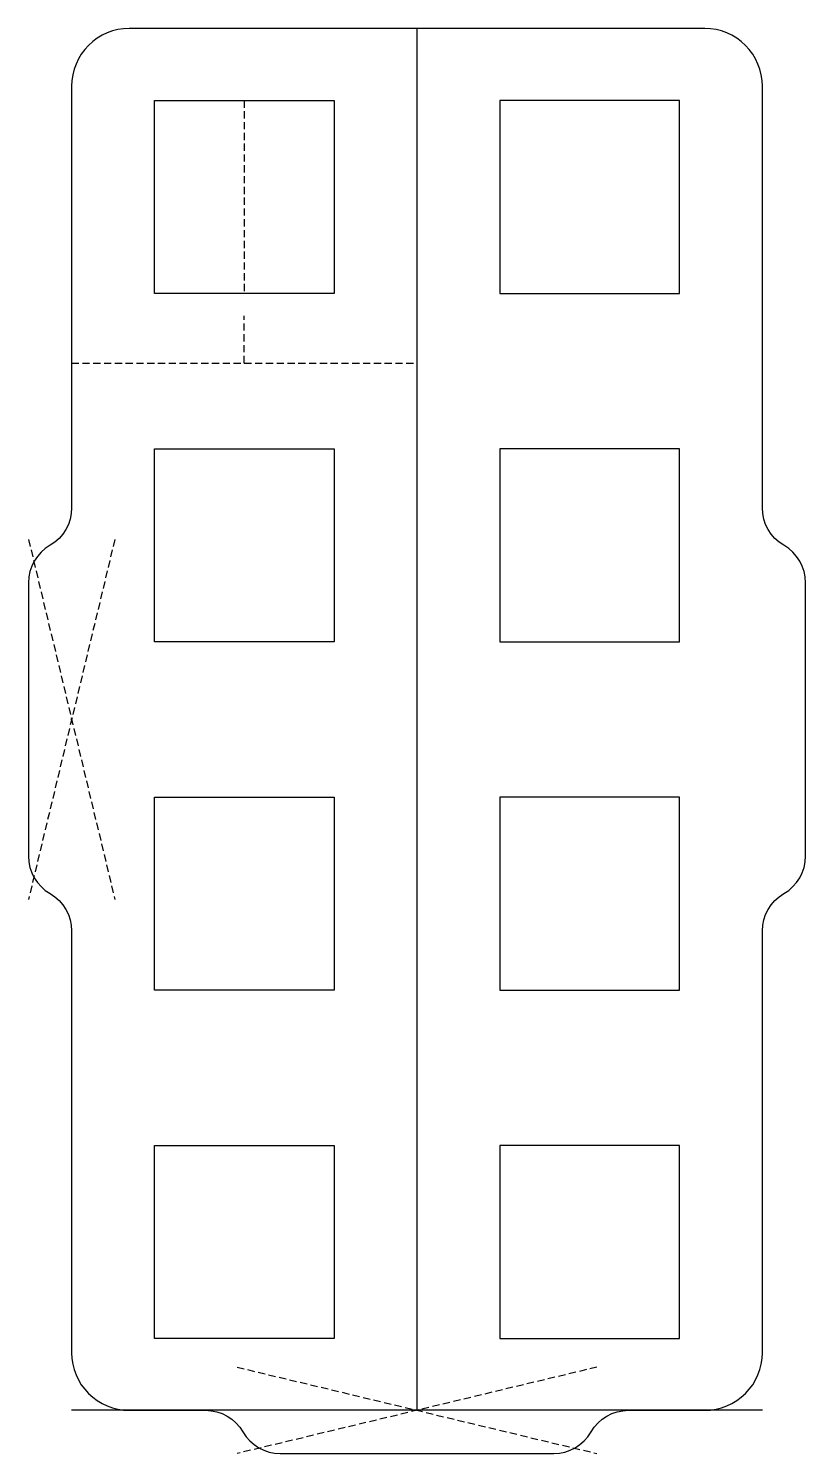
# Model space of a CAD drawing. Header units: millimetres. Extents: x 120.7 to 174.7, y -4 to 95.
import ezdxf

# ---------------------------------------------------------------- set-up
doc = ezdxf.new("R2010")
doc.units = ezdxf.units.MM
doc.linetypes.add('DASHED', pattern=[0.75, 0.5, -0.25])
doc.layers.get('0').update_dxf_attribs({"linetype": 'CONTINUOUS'})
doc.layers.add('1', color=7, linetype='DASHED')

msp = doc.modelspace()

# ---------------------------------------------------------------- linework, layer by layer
for p, q in [((147.72, 94.961), (147.72, -1.039)), ((171.72, -1.039), (123.72, -1.039))]:
    msp.add_line(p, q)
msp.add_lwpolyline([(120.72, 56.461), (120.72, 37.461, 0.267949), (122.22, 34.863, -0.267949), (123.72, 32.265), (123.72, 2.961, 0.414214), (127.72, -1.039), (133.024, -1.039, -0.267949), (135.622, -2.539, 0.267949), (138.22, -4.039), (157.22, -4.039, 0.267949), (159.818, -2.539, -0.267949), (162.416, -1.039), (167.72, -1.039, 0.414214), (171.72, 2.961), (171.72, 32.265, -0.267949), (173.22, 34.863, 0.267949), (174.72, 37.461), (174.72, 56.461, 0.267949), (173.22, 59.059, -0.267949), (171.72, 61.657), (171.72, 90.961, 0.414214), (167.72, 94.961), (127.72, 94.961, 0.414214), (123.72, 90.961), (123.72, 61.657, -0.267949), (122.22, 59.059, 0.267949)], format="xyb", close=True)
for points in [[(129.47, 89.961), (141.97, 89.961), (141.97, 76.561), (129.47, 76.561)], [(165.97, 89.961), (153.47, 89.961), (153.47, 76.561), (165.97, 76.561)], [(129.47, 65.761), (141.97, 65.761), (141.97, 52.361), (129.47, 52.361)], [(153.47, 52.361), (165.97, 52.361), (165.97, 65.761), (153.47, 65.761)], [(129.47, 41.561), (141.97, 41.561), (141.97, 28.161), (129.47, 28.161)], [(153.47, 28.161), (165.97, 28.161), (165.97, 41.561), (153.47, 41.561)], [(129.47, 17.361), (141.97, 17.361), (141.97, 3.961), (129.47, 3.961)], [(153.47, 3.961), (165.97, 3.961), (165.97, 17.361), (153.47, 17.361)]]:
    msp.add_lwpolyline(points, close=True)
for p in [(123.72, 46.961), (147.72, -1.039)]:
    msp.add_point(p)
at = {"layer": '1'}
for p, q in [((135.72, 89.961), (135.72, 76.561)), ((135.72, 71.72), (135.72, 75)), ((123.72, 71.72), (147.72, 71.72)), ((126.72, 59.461), (120.72, 34.461)), ((120.72, 59.461), (126.72, 34.461)), ((160.22, 1.961), (135.22, -4.039)), ((135.22, 1.961), (160.22, -4.039))]:
    msp.add_line(p, q, dxfattribs=at)

doc.saveas('drawing.dxf')
